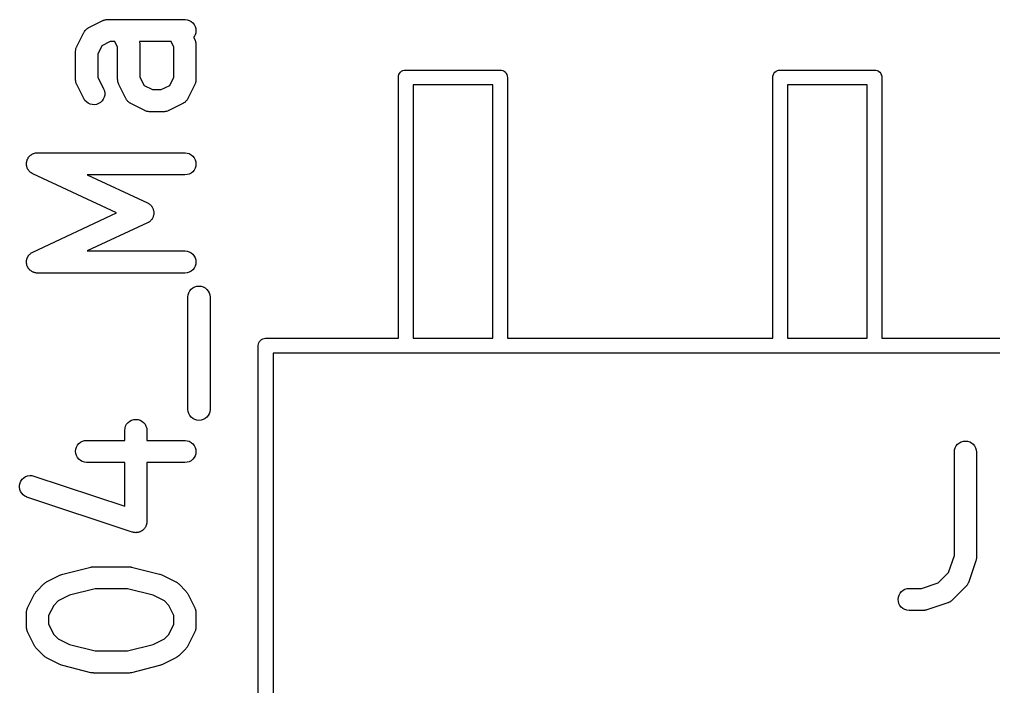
# Model space of a CAD drawing. Extents: x 118.6 to 187.3, y -130.9 to -41.9.
# Drawn here: x 150.73 to 157.34, y -81.28 to -76.76 of the extents above; entities that cross this region are included whole.
import ezdxf

# ---------------------------------------------------------------- set-up
doc = ezdxf.new("R2010")
doc.units = 0
doc.layers.add('BLACK', color=7, linetype='CONTINUOUS')

msp = doc.modelspace()

# ---------------------------------------------------------------- linework, layer by layer
at = {"layer": 'BLACK', "linetype": 'CONTINUOUS'}
for p, q in [((151.2, -76.8117), (151.295, -76.7641)), ((151.295, -76.7641), (151.296, -76.7636)), ((151.296, -76.7636), (151.298, -76.7629)), ((151.298, -76.7629), (151.3, -76.7618)), ((151.3, -76.7618), (151.305, -76.7604)), ((151.305, -76.7604), (151.31, -76.7586)), ((151.31, -76.7586), (151.312, -76.7583)), ((151.312, -76.7583), (151.314, -76.7576)), ((151.314, -76.7576), (151.319, -76.7571)), ((151.319, -76.7571), (151.324, -76.7563)), ((151.324, -76.7563), (151.326, -76.7564)), ((151.326, -76.7564), (151.329, -76.7562)), ((151.329, -76.7562), (151.852, -76.7562)), ((151.852, -76.7562), (151.853, -76.7562)), ((151.853, -76.7562), (151.868, -76.7578)), ((151.868, -76.7578), (151.882, -76.7623)), ((151.882, -76.7623), (151.895, -76.7693)), ((151.895, -76.7693), (151.906, -76.7787)), ((151.906, -76.7787), (151.915, -76.7901)), ((151.166, -76.8453), (151.167, -76.8443)), ((151.167, -76.8443), (151.168, -76.843)), ((151.168, -76.8415), (151.172, -76.8369)), ((151.168, -76.843), (151.168, -76.8415)), ((151.172, -76.8369), (151.175, -76.8321)), ((151.175, -76.8321), (151.176, -76.8309)), ((151.176, -76.8309), (151.177, -76.8296)), ((151.177, -76.8296), (151.181, -76.8256)), ((151.181, -76.8256), (151.185, -76.8216)), ((151.185, -76.8216), (151.186, -76.8206)), ((151.186, -76.8206), (151.187, -76.8195)), ((151.187, -76.8195), (151.192, -76.8165)), ((151.192, -76.8165), (151.197, -76.8132)), ((151.197, -76.8132), (151.198, -76.8126)), ((151.198, -76.8126), (151.2, -76.8117)), ((151.915, -76.7901), (151.922, -76.8031)), ((151.922, -76.8031), (151.926, -76.8171)), ((151.926, -76.8171), (151.927, -76.8317)), ((151.927, -76.8317), (151.926, -76.8463)), ((151.119, -76.9405), (151.166, -76.8453)), ((151.346, -76.9062), (151.289, -76.9347)), ((151.377, -76.9062), (151.346, -76.9062)), ((151.396, -76.9441), (151.377, -76.9062)), ((151.544, -76.9062), (151.544, -76.9076)), ((151.758, -76.9062), (151.544, -76.9062)), ((151.544, -76.9076), (151.544, -76.9097)), ((151.544, -76.9097), (151.545, -76.9119)), ((151.777, -76.9441), (151.758, -76.9062)), ((151.915, -76.8731), (151.911, -76.8769)), ((151.911, -76.8769), (151.919, -76.8929)), ((151.922, -76.8603), (151.915, -76.8731)), ((151.919, -76.8929), (151.92, -76.8938)), ((151.92, -76.8938), (151.921, -76.8959)), ((151.921, -76.8959), (151.922, -76.8978)), ((151.926, -76.8463), (151.922, -76.8603)), ((151.922, -76.8978), (151.923, -76.9028)), ((151.923, -76.9028), (151.925, -76.9076)), ((151.925, -76.9076), (151.925, -76.9097)), ((151.925, -76.9097), (151.926, -76.9119)), ((151.111, -76.9686), (151.112, -76.9635)), ((151.111, -76.9708), (151.111, -76.9686)), ((151.111, -76.973), (151.111, -76.9708)), ((151.111, -76.974), (151.111, -76.973)), ((151.111, -77.1645), (151.111, -76.974)), ((151.112, -76.9585), (151.113, -76.9564)), ((151.112, -76.9635), (151.112, -76.9585)), ((151.113, -76.9542), (151.115, -76.9494)), ((151.113, -76.9564), (151.113, -76.9542)), ((151.115, -76.9494), (151.117, -76.9445)), ((151.117, -76.9445), (151.118, -76.9426)), ((151.118, -76.9426), (151.119, -76.9405)), ((151.289, -76.9347), (151.261, -76.9918)), ((151.396, -77.1645), (151.396, -76.9441)), ((151.545, -76.9119), (151.546, -76.917)), ((151.546, -76.917), (151.546, -76.922)), ((151.546, -76.922), (151.546, -76.9242)), ((151.546, -76.9242), (151.546, -76.9264)), ((151.546, -76.9264), (151.546, -77.1468)), ((151.777, -77.1468), (151.777, -76.9441)), ((151.926, -76.9119), (151.926, -76.917)), ((151.926, -76.917), (151.927, -76.922)), ((151.927, -76.922), (151.927, -76.9242)), ((151.927, -76.9242), (151.927, -76.9264)), ((151.927, -76.9264), (151.927, -77.1645)), ((151.261, -76.9918), (151.261, -77.1468)), ((153.314, -77.1145), (153.322, -77.1082)), ((153.322, -77.1082), (153.331, -77.1036)), ((153.331, -77.1036), (153.34, -77.1007)), ((153.34, -77.1007), (153.348, -77.1)), ((153.348, -77.1), (153.35, -77.0998)), ((153.35, -77.0998), (153.352, -77.1)), ((153.352, -77.1), (153.988, -77.1)), ((153.988, -77.1), (153.99, -77.0998)), ((153.99, -77.0998), (153.992, -77.1)), ((153.992, -77.1), (154, -77.1007)), ((154, -77.1007), (154.009, -77.1036)), ((154.009, -77.1036), (154.018, -77.1082)), ((154.018, -77.1082), (154.026, -77.1145)), ((155.854, -77.1145), (155.862, -77.1082)), ((155.862, -77.1082), (155.871, -77.1036)), ((155.871, -77.1036), (155.88, -77.1007)), ((155.88, -77.1007), (155.888, -77.1)), ((155.888, -77.1), (155.89, -77.0998)), ((155.89, -77.0998), (155.892, -77.1)), ((155.892, -77.1), (156.528, -77.1)), ((156.528, -77.1), (156.53, -77.0998)), ((156.53, -77.0998), (156.532, -77.1)), ((156.532, -77.1), (156.54, -77.1007)), ((156.54, -77.1007), (156.549, -77.1036)), ((156.549, -77.1036), (156.558, -77.1082)), ((156.558, -77.1082), (156.566, -77.1145)), ((151.111, -77.1667), (151.111, -77.1645)), ((151.111, -77.1689), (151.111, -77.1667)), ((151.112, -77.174), (151.111, -77.1689)), ((151.112, -77.1791), (151.112, -77.174)), ((151.261, -77.1468), (151.3, -77.2262)), ((151.397, -77.1667), (151.396, -77.1645)), ((151.397, -77.1689), (151.397, -77.1667)), ((151.397, -77.174), (151.397, -77.1689)), ((151.398, -77.1791), (151.397, -77.174)), ((151.546, -77.1468), (151.575, -77.2039)), ((151.749, -77.2039), (151.777, -77.1468)), ((151.927, -77.17), (151.926, -77.175)), ((151.926, -77.175), (151.926, -77.1801)), ((151.927, -77.1645), (151.927, -77.1656)), ((151.927, -77.1656), (151.927, -77.1678)), ((151.927, -77.1678), (151.927, -77.17)), ((153.3, -77.15), (153.301, -77.1402)), ((153.3, -77.1524), (153.3, -77.15)), ((153.3, -78.92), (153.3, -77.1524)), ((153.301, -77.1402), (153.304, -77.1308)), ((153.304, -77.1308), (153.308, -77.1221)), ((153.308, -77.1221), (153.314, -77.1145)), ((154.026, -77.1145), (154.032, -77.1221)), ((154.032, -77.1221), (154.036, -77.1308)), ((154.036, -77.1308), (154.039, -77.1402)), ((154.039, -77.1402), (154.04, -77.15)), ((154.04, -77.15), (154.04, -77.1524)), ((154.04, -77.1524), (154.04, -78.92)), ((155.84, -77.15), (155.841, -77.1402)), ((155.84, -77.1524), (155.84, -77.15)), ((155.84, -78.92), (155.84, -77.1524)), ((155.841, -77.1402), (155.844, -77.1308)), ((155.844, -77.1308), (155.848, -77.1221)), ((155.848, -77.1221), (155.854, -77.1145)), ((156.566, -77.1145), (156.572, -77.1221)), ((156.572, -77.1221), (156.576, -77.1308)), ((156.576, -77.1308), (156.579, -77.1402)), ((156.579, -77.1402), (156.58, -77.15)), ((156.58, -77.15), (156.58, -77.1524)), ((156.58, -77.1524), (156.58, -78.92)), ((151.113, -77.1812), (151.112, -77.1791)), ((151.113, -77.1834), (151.113, -77.1812)), ((151.115, -77.1882), (151.113, -77.1834)), ((151.116, -77.1931), (151.115, -77.1882)), ((151.117, -77.1951), (151.116, -77.1931)), ((151.118, -77.1971), (151.117, -77.1951)), ((151.119, -77.1981), (151.118, -77.1971)), ((151.166, -77.2933), (151.119, -77.1981)), ((151.3, -77.2262), (151.301, -77.2272)), ((151.301, -77.2272), (151.306, -77.2409)), ((151.306, -77.2409), (151.308, -77.2554)), ((151.398, -77.1812), (151.398, -77.1791)), ((151.399, -77.1834), (151.398, -77.1812)), ((151.401, -77.1882), (151.399, -77.1834)), ((151.402, -77.1931), (151.401, -77.1882)), ((151.403, -77.1951), (151.402, -77.1931)), ((151.404, -77.1971), (151.403, -77.1951)), ((151.404, -77.1981), (151.404, -77.1971)), ((151.452, -77.2933), (151.404, -77.1981)), ((151.575, -77.2039), (151.632, -77.2324)), ((151.632, -77.2324), (151.692, -77.2324)), ((151.692, -77.2324), (151.749, -77.2039)), ((151.919, -77.1981), (151.872, -77.2933)), ((151.92, -77.196), (151.919, -77.1981)), ((151.921, -77.1941), (151.92, -77.196)), ((151.923, -77.1892), (151.921, -77.1941)), ((151.925, -77.1844), (151.923, -77.1892)), ((151.926, -77.1801), (151.925, -77.1822)), ((151.925, -77.1822), (151.925, -77.1844)), ((153.4, -77.2), (153.4, -78.92)), ((153.94, -77.2), (153.4, -77.2)), ((153.94, -78.92), (153.94, -77.2)), ((155.94, -77.2), (155.94, -78.92)), ((156.48, -77.2), (155.94, -77.2)), ((156.48, -78.92), (156.48, -77.2)), ((151.174, -77.3057), (151.166, -77.2933)), ((151.184, -77.3163), (151.174, -77.3057)), ((151.298, -77.2975), (151.29, -77.3094)), ((151.304, -77.2842), (151.298, -77.2975)), ((151.308, -77.27), (151.304, -77.2842)), ((151.308, -77.2554), (151.308, -77.27)), ((151.453, -77.2947), (151.452, -77.2933)), ((151.453, -77.2962), (151.453, -77.2947)), ((151.457, -77.3009), (151.453, -77.2962)), ((151.46, -77.3057), (151.457, -77.3009)), ((151.461, -77.3069), (151.46, -77.3057)), ((151.462, -77.3082), (151.461, -77.3069)), ((151.862, -77.3077), (151.861, -77.309)), ((151.863, -77.3065), (151.862, -77.3077)), ((151.867, -77.3017), (151.863, -77.3065)), ((151.87, -77.2971), (151.867, -77.3017)), ((151.871, -77.2942), (151.87, -77.2956)), ((151.87, -77.2956), (151.87, -77.2971)), ((151.872, -77.2933), (151.871, -77.2942)), ((151.196, -77.3248), (151.184, -77.3163)), ((151.209, -77.3308), (151.196, -77.3248)), ((151.224, -77.3341), (151.209, -77.3308)), ((151.238, -77.3346), (151.224, -77.3341)), ((151.253, -77.3322), (151.238, -77.3346)), ((151.266, -77.3271), (151.253, -77.3322)), ((151.279, -77.3194), (151.266, -77.3271)), ((151.29, -77.3094), (151.279, -77.3194)), ((151.466, -77.3122), (151.462, -77.3082)), ((151.47, -77.3163), (151.466, -77.3122)), ((151.471, -77.3173), (151.47, -77.3163)), ((151.472, -77.3184), (151.471, -77.3173)), ((151.477, -77.3215), (151.472, -77.3184)), ((151.482, -77.3248), (151.477, -77.3215)), ((151.483, -77.3255), (151.482, -77.3248)), ((151.485, -77.3264), (151.483, -77.3255)), ((151.486, -77.3268), (151.485, -77.3264)), ((151.581, -77.3745), (151.486, -77.3268)), ((151.838, -77.3268), (151.743, -77.3745)), ((151.84, -77.326), (151.838, -77.3268)), ((151.841, -77.3253), (151.84, -77.326)), ((151.846, -77.3221), (151.841, -77.3253)), ((151.851, -77.3191), (151.846, -77.3221)), ((151.852, -77.3179), (151.851, -77.3191)), ((151.853, -77.317), (151.852, -77.3179)), ((151.857, -77.3129), (151.853, -77.317)), ((151.861, -77.309), (151.857, -77.3129)), ((151.583, -77.3753), (151.581, -77.3745)), ((151.585, -77.3763), (151.583, -77.3753)), ((151.59, -77.3779), (151.585, -77.3763)), ((151.594, -77.3797), (151.59, -77.3779)), ((151.597, -77.3801), (151.594, -77.3797)), ((151.599, -77.3807), (151.597, -77.3801)), ((151.604, -77.3813), (151.599, -77.3807)), ((151.609, -77.3822), (151.604, -77.3813)), ((151.611, -77.3821), (151.609, -77.3822)), ((151.613, -77.3824), (151.611, -77.3821)), ((151.614, -77.3824), (151.613, -77.3824)), ((151.71, -77.3824), (151.614, -77.3824)), ((151.712, -77.3822), (151.71, -77.3824)), ((151.714, -77.3823), (151.712, -77.3822)), ((151.719, -77.3815), (151.714, -77.3823)), ((151.724, -77.381), (151.719, -77.3815)), ((151.726, -77.3803), (151.724, -77.381)), ((151.728, -77.38), (151.726, -77.3803)), ((151.733, -77.3782), (151.728, -77.38)), ((151.738, -77.3767), (151.733, -77.3782)), ((151.74, -77.3757), (151.738, -77.3767)), ((151.742, -77.3749), (151.74, -77.3757)), ((151.743, -77.3745), (151.742, -77.3749)), ((150.784, -77.7054), (150.785, -77.7038)), ((150.785, -77.7038), (150.788, -77.699)), ((150.788, -77.699), (150.79, -77.694)), ((150.79, -77.694), (150.791, -77.6927)), ((150.791, -77.6927), (150.792, -77.6912)), ((150.792, -77.6912), (150.796, -77.6871)), ((150.796, -77.6871), (150.8, -77.6827)), ((150.8, -77.6827), (150.801, -77.6816)), ((150.801, -77.6816), (150.802, -77.6804)), ((150.802, -77.6804), (150.807, -77.677)), ((150.807, -77.677), (150.811, -77.6735)), ((150.811, -77.6735), (150.812, -77.6727)), ((150.812, -77.6727), (150.814, -77.6717)), ((150.814, -77.6717), (150.819, -77.6692)), ((150.819, -77.6692), (150.824, -77.6666)), ((150.824, -77.6666), (150.825, -77.6661)), ((150.825, -77.6661), (150.827, -77.6654)), ((150.827, -77.6654), (150.832, -77.664)), ((150.832, -77.664), (150.838, -77.6624)), ((150.838, -77.6624), (150.84, -77.6622)), ((150.84, -77.6622), (150.841, -77.6618)), ((150.841, -77.6618), (150.847, -77.6615)), ((150.847, -77.6615), (150.852, -77.661)), ((150.852, -77.661), (151.852, -77.661)), ((151.852, -77.661), (151.853, -77.661)), ((151.853, -77.661), (151.868, -77.6626)), ((151.868, -77.6626), (151.882, -77.667)), ((151.882, -77.667), (151.895, -77.6741)), ((151.895, -77.6741), (151.906, -77.6835)), ((151.906, -77.6835), (151.915, -77.6949)), ((151.915, -77.6949), (151.922, -77.7079)), ((150.777, -77.732), (150.778, -77.7264)), ((150.778, -77.7337), (150.777, -77.732)), ((150.777, -77.7354), (150.778, -77.7337)), ((150.778, -77.741), (150.777, -77.7354)), ((150.778, -77.7264), (150.779, -77.7209)), ((150.778, -77.7466), (150.778, -77.741)), ((150.779, -77.7483), (150.778, -77.7466)), ((150.779, -77.7192), (150.78, -77.7175)), ((150.779, -77.7209), (150.779, -77.7192)), ((150.779, -77.75), (150.779, -77.7483)), ((150.78, -77.7554), (150.779, -77.75)), ((150.78, -77.7175), (150.782, -77.7122)), ((150.782, -77.7608), (150.78, -77.7554)), ((150.782, -77.7122), (150.783, -77.7069)), ((150.782, -77.7624), (150.782, -77.7608)), ((150.783, -77.764), (150.782, -77.7624)), ((150.783, -77.7069), (150.784, -77.7054)), ((150.785, -77.769), (150.783, -77.764)), ((150.788, -77.7741), (150.785, -77.769)), ((151.922, -77.765), (151.915, -77.7779)), ((151.922, -77.7079), (151.926, -77.7219)), ((151.926, -77.751), (151.922, -77.765)), ((151.926, -77.7219), (151.927, -77.7365)), ((151.927, -77.7365), (151.926, -77.751)), ((150.789, -77.7755), (150.788, -77.7741)), ((150.79, -77.777), (150.789, -77.7755)), ((150.793, -77.7814), (150.79, -77.777)), ((150.796, -77.7859), (150.793, -77.7814)), ((150.798, -77.7871), (150.796, -77.7859)), ((150.799, -77.7884), (150.798, -77.7871)), ((150.803, -77.792), (150.799, -77.7884)), ((150.807, -77.7958), (150.803, -77.792)), ((150.809, -77.7967), (150.807, -77.7958)), ((150.81, -77.7978), (150.809, -77.7967)), ((150.815, -77.8005), (150.81, -77.7978)), ((150.82, -77.8035), (150.815, -77.8005)), ((150.821, -77.8039), (150.82, -77.8035)), ((151.389, -78.0693), (150.821, -77.8039)), ((151.852, -77.811), (151.19, -77.811)), ((151.19, -77.811), (151.598, -78.0013)), ((151.867, -77.8095), (151.852, -77.811)), ((151.881, -77.8053), (151.867, -77.8095)), ((151.894, -77.7984), (151.881, -77.8053)), ((151.905, -77.7892), (151.894, -77.7984)), ((151.915, -77.7779), (151.905, -77.7892)), ((151.598, -78.0013), (151.599, -78.0018)), ((151.599, -78.0018), (151.603, -78.0038)), ((151.603, -78.0038), (151.606, -78.0055)), ((151.606, -78.0055), (151.609, -78.0076)), ((151.609, -78.0076), (151.612, -78.0094)), ((151.612, -78.0094), (151.615, -78.012)), ((151.615, -78.012), (151.618, -78.0144)), ((151.618, -78.0144), (151.62, -78.017)), ((151.62, -78.017), (151.623, -78.0193)), ((151.623, -78.0193), (151.625, -78.0225)), ((151.625, -78.0225), (151.627, -78.0254)), ((151.627, -78.0254), (151.629, -78.0284)), ((151.629, -78.0284), (151.631, -78.0311)), ((151.631, -78.0311), (151.633, -78.0347)), ((150.821, -78.3347), (151.389, -78.0693)), ((151.633, -78.0347), (151.635, -78.038)), ((151.636, -78.0982), (151.634, -78.1015)), ((151.635, -78.038), (151.636, -78.0413)), ((151.636, -78.0413), (151.637, -78.0444)), ((151.637, -78.0952), (151.636, -78.0982)), ((151.637, -78.0444), (151.638, -78.0482)), ((151.638, -78.0914), (151.637, -78.0952)), ((151.638, -78.0482), (151.64, -78.0519)), ((151.639, -78.0877), (151.638, -78.0914)), ((151.64, -78.0843), (151.639, -78.0877)), ((151.64, -78.0519), (151.64, -78.0553)), ((151.64, -78.0553), (151.641, -78.0586)), ((151.641, -78.081), (151.64, -78.0843)), ((151.641, -78.0586), (151.641, -78.0625)), ((151.641, -78.0625), (151.642, -78.0664)), ((151.642, -78.0664), (151.641, -78.0698)), ((151.641, -78.0698), (151.642, -78.0732)), ((151.642, -78.0732), (151.641, -78.0771)), ((151.641, -78.0771), (151.641, -78.081)), ((151.598, -78.1372), (151.19, -78.3276)), ((151.602, -78.1353), (151.598, -78.1372)), ((151.605, -78.1336), (151.602, -78.1353)), ((151.608, -78.1315), (151.605, -78.1336)), ((151.611, -78.1298), (151.608, -78.1315)), ((151.614, -78.1272), (151.611, -78.1298)), ((151.617, -78.1249), (151.614, -78.1272)), ((151.619, -78.1223), (151.617, -78.1249)), ((151.622, -78.12), (151.619, -78.1223)), ((151.624, -78.1169), (151.622, -78.12)), ((151.627, -78.114), (151.624, -78.1169)), ((151.629, -78.1111), (151.627, -78.114)), ((151.631, -78.1083), (151.629, -78.1111)), ((151.632, -78.1048), (151.631, -78.1083)), ((151.634, -78.1015), (151.632, -78.1048)), ((150.786, -78.3686), (150.788, -78.3636)), ((150.788, -78.3636), (150.789, -78.3622)), ((150.789, -78.3622), (150.79, -78.3607)), ((150.79, -78.3607), (150.794, -78.3564)), ((150.794, -78.3564), (150.797, -78.3519)), ((150.797, -78.3519), (150.798, -78.3507)), ((150.798, -78.3507), (150.8, -78.3494)), ((150.8, -78.3494), (150.804, -78.3459)), ((150.804, -78.3459), (150.808, -78.3421)), ((150.808, -78.3421), (150.81, -78.3412)), ((150.81, -78.3412), (150.811, -78.3401)), ((150.811, -78.3401), (150.816, -78.3375)), ((150.816, -78.3375), (150.821, -78.3347)), ((151.19, -78.3276), (151.852, -78.3276)), ((151.852, -78.3276), (151.853, -78.3276)), ((151.853, -78.3276), (151.868, -78.3293)), ((151.868, -78.3293), (151.882, -78.3337)), ((151.882, -78.3337), (151.895, -78.3407)), ((151.895, -78.3407), (151.906, -78.3501)), ((151.906, -78.3501), (151.915, -78.3616)), ((151.915, -78.3616), (151.922, -78.3745)), ((150.777, -78.4021), (150.778, -78.3965)), ((150.778, -78.4038), (150.777, -78.4021)), ((150.777, -78.4055), (150.778, -78.4038)), ((150.778, -78.4111), (150.777, -78.4055)), ((150.778, -78.3909), (150.779, -78.3892)), ((150.778, -78.3965), (150.778, -78.3909)), ((150.779, -78.4167), (150.778, -78.4111)), ((150.779, -78.3875), (150.781, -78.3822)), ((150.779, -78.3892), (150.779, -78.3875)), ((150.779, -78.4183), (150.779, -78.4167)), ((150.779, -78.42), (150.779, -78.4183)), ((150.781, -78.4253), (150.779, -78.42)), ((150.781, -78.3822), (150.782, -78.3767)), ((150.783, -78.4307), (150.781, -78.4253)), ((150.782, -78.3767), (150.783, -78.3752)), ((150.783, -78.3736), (150.786, -78.3686)), ((150.783, -78.3752), (150.783, -78.3736)), ((150.784, -78.4322), (150.783, -78.4307)), ((151.922, -78.3745), (151.926, -78.3886)), ((151.926, -78.4177), (151.922, -78.4317)), ((151.926, -78.3886), (151.927, -78.4031)), ((151.927, -78.4031), (151.926, -78.4177)), ((150.784, -78.4339), (150.784, -78.4322)), ((150.787, -78.4387), (150.784, -78.4339)), ((150.79, -78.4437), (150.787, -78.4387)), ((150.791, -78.445), (150.79, -78.4437)), ((150.792, -78.4465), (150.791, -78.445)), ((150.795, -78.4507), (150.792, -78.4465)), ((150.799, -78.4551), (150.795, -78.4507)), ((150.8, -78.4562), (150.799, -78.4551)), ((150.801, -78.4575), (150.8, -78.4562)), ((150.806, -78.4609), (150.801, -78.4575)), ((150.81, -78.4645), (150.806, -78.4609)), ((150.812, -78.4653), (150.81, -78.4645)), ((150.813, -78.4664), (150.812, -78.4653)), ((150.818, -78.4688), (150.813, -78.4664)), ((150.823, -78.4716), (150.818, -78.4688)), ((150.824, -78.4721), (150.823, -78.4716)), ((150.826, -78.4728), (150.824, -78.4721)), ((150.831, -78.4743), (150.826, -78.4728)), ((150.837, -78.476), (150.831, -78.4743)), ((150.838, -78.4762), (150.837, -78.476)), ((150.84, -78.4766), (150.838, -78.4762)), ((150.846, -78.477), (150.84, -78.4766)), ((150.851, -78.4776), (150.846, -78.477)), ((150.852, -78.4776), (150.851, -78.4776)), ((151.852, -78.4776), (150.852, -78.4776)), ((151.867, -78.4762), (151.852, -78.4776)), ((151.881, -78.472), (151.867, -78.4762)), ((151.894, -78.4651), (151.881, -78.472)), ((151.905, -78.4558), (151.894, -78.4651)), ((151.915, -78.4446), (151.905, -78.4558)), ((151.922, -78.4317), (151.915, -78.4446)), ((151.873, -78.6397), (151.874, -78.6251)), ((151.874, -78.6251), (151.879, -78.6112)), ((151.879, -78.6112), (151.886, -78.5983)), ((151.886, -78.5983), (151.895, -78.5871)), ((151.895, -78.5871), (151.907, -78.578)), ((151.907, -78.578), (151.92, -78.5712)), ((151.92, -78.5712), (151.934, -78.567)), ((151.934, -78.567), (151.948, -78.5657)), ((151.948, -78.5657), (151.963, -78.5672)), ((151.963, -78.5672), (151.977, -78.5716)), ((151.977, -78.5716), (151.99, -78.5785)), ((151.99, -78.5785), (152.001, -78.5879)), ((152.001, -78.5879), (152.01, -78.5992)), ((152.01, -78.5992), (152.017, -78.6121)), ((152.017, -78.6121), (152.021, -78.6261)), ((152.021, -78.6261), (152.023, -78.6407)), ((151.873, -78.6407), (151.873, -78.6397)), ((151.873, -79.4026), (151.873, -78.6407)), ((152.023, -78.6407), (152.023, -79.4026)), ((152.351, -78.9602), (152.354, -78.9508)), ((152.354, -78.9508), (152.358, -78.9421)), ((152.358, -78.9421), (152.364, -78.9345)), ((152.364, -78.9345), (152.372, -78.9282)), ((152.372, -78.9282), (152.381, -78.9236)), ((152.381, -78.9236), (152.39, -78.9207)), ((152.39, -78.9207), (152.398, -78.92)), ((152.398, -78.92), (152.4, -78.9198)), ((152.4, -78.9198), (152.402, -78.92)), ((152.402, -78.92), (153.3, -78.92)), ((153.4, -78.92), (153.94, -78.92)), ((154.04, -78.92), (155.84, -78.92)), ((155.94, -78.92), (156.48, -78.92)), ((156.58, -78.92), (158.38, -78.92)), ((152.35, -78.97), (152.351, -78.9602)), ((152.35, -78.9725), (152.35, -78.97)), ((152.35, -81.5076), (152.35, -78.9725)), ((153.348, -79.02), (152.45, -79.02)), ((152.45, -79.02), (152.45, -81.46)), ((153.35, -79.0202), (153.348, -79.02)), ((153.352, -79.02), (153.35, -79.0202)), ((153.988, -79.02), (153.352, -79.02)), ((153.99, -79.0202), (153.988, -79.02)), ((153.992, -79.02), (153.99, -79.0202)), ((155.888, -79.02), (153.992, -79.02)), ((155.89, -79.0202), (155.888, -79.02)), ((155.892, -79.02), (155.89, -79.0202)), ((156.528, -79.02), (155.892, -79.02)), ((156.53, -79.0202), (156.528, -79.02)), ((156.532, -79.02), (156.53, -79.0202)), ((158.428, -79.02), (156.532, -79.02)), ((151.874, -79.4172), (151.873, -79.4026)), ((151.878, -79.4312), (151.874, -79.4172)), ((152.021, -79.4182), (152.017, -79.4322)), ((152.023, -79.4037), (152.021, -79.4182)), ((152.023, -79.4026), (152.023, -79.4037)), ((151.467, -79.4919), (151.478, -79.4827)), ((151.478, -79.4827), (151.491, -79.4759)), ((151.491, -79.4759), (151.505, -79.4718)), ((151.505, -79.4718), (151.52, -79.4705)), ((151.52, -79.4705), (151.534, -79.472)), ((151.534, -79.472), (151.548, -79.4763)), ((151.548, -79.4763), (151.561, -79.4833)), ((151.561, -79.4833), (151.572, -79.4926)), ((151.885, -79.4441), (151.878, -79.4312)), ((151.894, -79.4555), (151.885, -79.4441)), ((151.906, -79.4648), (151.894, -79.4555)), ((151.919, -79.4718), (151.906, -79.4648)), ((151.933, -79.4761), (151.919, -79.4718)), ((151.947, -79.4776), (151.933, -79.4761)), ((151.962, -79.4763), (151.947, -79.4776)), ((151.976, -79.4722), (151.962, -79.4763)), ((151.989, -79.4654), (151.976, -79.4722)), ((152, -79.4562), (151.989, -79.4654)), ((152.01, -79.445), (152, -79.4562)), ((152.017, -79.4322), (152.01, -79.445)), ((151.444, -79.5444), (151.446, -79.5299)), ((151.444, -79.5455), (151.444, -79.5444)), ((151.444, -79.6133), (151.444, -79.5455)), ((151.446, -79.5299), (151.45, -79.5159)), ((151.45, -79.5159), (151.457, -79.5031)), ((151.457, -79.5031), (151.467, -79.4919)), ((151.572, -79.4926), (151.582, -79.504)), ((151.582, -79.504), (151.588, -79.5169)), ((151.588, -79.5169), (151.593, -79.5309)), ((151.593, -79.5309), (151.594, -79.5455)), ((151.594, -79.5455), (151.594, -79.6133)), ((151.144, -79.6259), (151.157, -79.619)), ((151.157, -79.619), (151.171, -79.6148)), ((151.171, -79.6148), (151.186, -79.6133)), ((151.186, -79.6133), (151.444, -79.6133)), ((151.594, -79.6133), (151.852, -79.6133)), ((151.852, -79.6133), (151.853, -79.6133)), ((151.853, -79.6133), (151.868, -79.615)), ((151.868, -79.615), (151.882, -79.6194)), ((151.882, -79.6194), (151.895, -79.6264)), ((157.119, -79.6228), (157.133, -79.6187)), ((157.133, -79.6187), (157.147, -79.6174)), ((157.147, -79.6174), (157.162, -79.6189)), ((157.162, -79.6189), (157.176, -79.6232)), ((151.111, -79.6878), (151.112, -79.6733)), ((151.112, -79.6733), (151.117, -79.6593)), ((151.117, -79.6593), (151.124, -79.6464)), ((151.124, -79.6464), (151.133, -79.6351)), ((151.133, -79.6351), (151.144, -79.6259)), ((151.895, -79.6264), (151.906, -79.6359)), ((151.906, -79.6359), (151.915, -79.6473)), ((151.915, -79.6473), (151.922, -79.6602)), ((151.922, -79.6602), (151.926, -79.6743)), ((151.926, -79.6743), (151.927, -79.6889)), ((157.072, -79.6913), (157.073, -79.6768)), ((157.073, -79.6768), (157.078, -79.6628)), ((157.078, -79.6628), (157.085, -79.65)), ((157.085, -79.65), (157.094, -79.6388)), ((157.094, -79.6388), (157.106, -79.6296)), ((157.106, -79.6296), (157.119, -79.6228)), ((157.176, -79.6232), (157.189, -79.6302)), ((157.189, -79.6302), (157.2, -79.6395)), ((157.2, -79.6395), (157.209, -79.6509)), ((157.209, -79.6509), (157.216, -79.6638)), ((157.216, -79.6638), (157.22, -79.6778)), ((157.22, -79.6778), (157.222, -79.6924)), ((151.112, -79.7024), (151.111, -79.6878)), ((151.116, -79.7164), (151.112, -79.7024)), ((151.123, -79.7294), (151.116, -79.7164)), ((151.132, -79.7408), (151.123, -79.7294)), ((151.143, -79.7502), (151.132, -79.7408)), ((151.156, -79.7573), (151.143, -79.7502)), ((151.894, -79.7508), (151.881, -79.7577)), ((151.905, -79.7416), (151.894, -79.7508)), ((151.915, -79.7303), (151.905, -79.7416)), ((151.922, -79.7174), (151.915, -79.7303)), ((151.926, -79.7034), (151.922, -79.7174)), ((151.927, -79.6889), (151.926, -79.7034)), ((157.072, -79.6924), (157.072, -79.6913)), ((157.072, -80.3945), (157.072, -79.6924)), ((157.222, -79.6924), (157.222, -80.4067)), ((151.17, -79.7617), (151.156, -79.7573)), ((151.185, -79.7633), (151.17, -79.7617)), ((151.186, -79.7633), (151.185, -79.7633)), ((151.444, -79.7633), (151.186, -79.7633)), ((151.444, -80.0605), (151.444, -79.7633)), ((151.852, -79.7633), (151.594, -79.7633)), ((151.594, -79.7633), (151.594, -80.1645)), ((151.867, -79.7619), (151.852, -79.7633)), ((151.881, -79.7577), (151.867, -79.7619)), ((150.74, -79.8889), (150.748, -79.877)), ((150.748, -79.877), (150.759, -79.867)), ((150.759, -79.867), (150.771, -79.8592)), ((150.771, -79.8592), (150.785, -79.854)), ((150.785, -79.854), (150.8, -79.8516)), ((150.8, -79.8516), (150.814, -79.852)), ((150.814, -79.852), (150.828, -79.8553)), ((150.828, -79.8553), (151.444, -80.0605)), ((150.73, -79.9165), (150.734, -79.9022)), ((150.73, -79.9311), (150.73, -79.9165)), ((150.732, -79.9455), (150.73, -79.9311)), ((150.737, -79.9593), (150.732, -79.9455)), ((150.734, -79.9022), (150.74, -79.8889)), ((150.745, -79.9717), (150.737, -79.9593)), ((150.755, -79.9825), (150.745, -79.9717)), ((150.767, -79.9911), (150.755, -79.9825)), ((150.78, -79.9972), (150.767, -79.9911)), ((150.781, -79.9976), (150.78, -79.9972)), ((151.495, -80.2357), (150.781, -79.9976)), ((151.575, -80.214), (151.573, -80.2159)), ((151.578, -80.2103), (151.575, -80.214)), ((151.581, -80.2069), (151.578, -80.2103)), ((151.582, -80.2044), (151.581, -80.2069)), ((151.584, -80.2021), (151.582, -80.2044)), ((151.586, -80.198), (151.584, -80.2021)), ((151.588, -80.1941), (151.586, -80.198)), ((151.589, -80.1913), (151.588, -80.1941)), ((151.59, -80.1887), (151.589, -80.1913)), ((151.591, -80.1844), (151.59, -80.1887)), ((151.592, -80.1801), (151.591, -80.1844)), ((151.593, -80.1773), (151.592, -80.1801)), ((151.594, -80.17), (151.593, -80.1745)), ((151.593, -80.1745), (151.593, -80.1773)), ((151.594, -80.1645), (151.594, -80.1656)), ((151.594, -80.1656), (151.594, -80.17)), ((151.5, -80.2367), (151.495, -80.2357)), ((151.504, -80.238), (151.5, -80.2367)), ((151.507, -80.2383), (151.504, -80.238)), ((151.51, -80.2389), (151.507, -80.2383)), ((151.514, -80.2391), (151.51, -80.2389)), ((151.519, -80.2395), (151.514, -80.2391)), ((151.521, -80.2393), (151.519, -80.2395)), ((151.524, -80.2393), (151.521, -80.2393)), ((151.529, -80.2386), (151.524, -80.2393)), ((151.533, -80.2382), (151.529, -80.2386)), ((151.536, -80.2374), (151.533, -80.2382)), ((151.539, -80.2369), (151.536, -80.2374)), ((151.543, -80.2353), (151.539, -80.2369)), ((151.547, -80.2341), (151.543, -80.2353)), ((151.55, -80.2327), (151.547, -80.2341)), ((151.552, -80.2317), (151.55, -80.2327)), ((151.556, -80.2293), (151.552, -80.2317)), ((151.56, -80.2273), (151.556, -80.2293)), ((151.562, -80.2255), (151.56, -80.2273)), ((151.565, -80.224), (151.562, -80.2255)), ((151.568, -80.2209), (151.565, -80.224)), ((151.572, -80.2181), (151.568, -80.2209)), ((151.573, -80.2159), (151.572, -80.2181)), ((157.033, -80.509), (157.072, -80.3945)), ((157.222, -80.4077), (157.221, -80.4119)), ((157.221, -80.4119), (157.221, -80.4161)), ((157.222, -80.4067), (157.222, -80.4077)), ((151.025, -80.5203), (151.215, -80.4727)), ((151.215, -80.4727), (151.216, -80.4725)), ((151.216, -80.4725), (151.217, -80.4723)), ((151.217, -80.4723), (151.219, -80.4719)), ((151.219, -80.4719), (151.225, -80.4713)), ((151.225, -80.4713), (151.231, -80.4705)), ((151.231, -80.4705), (151.232, -80.4706)), ((151.232, -80.4706), (151.233, -80.4705)), ((151.233, -80.4705), (151.471, -80.4705)), ((151.471, -80.4705), (151.472, -80.4705)), ((151.472, -80.4705), (151.474, -80.4706)), ((151.474, -80.4706), (151.475, -80.4706)), ((151.475, -80.4706), (151.481, -80.4714)), ((151.481, -80.4714), (151.487, -80.4721)), ((151.487, -80.4721), (151.488, -80.4725)), ((151.488, -80.4725), (151.49, -80.4727)), ((151.49, -80.4727), (151.68, -80.5203)), ((157.218, -80.4304), (157.17, -80.5732)), ((157.219, -80.4263), (157.218, -80.4304)), ((157.22, -80.4223), (157.219, -80.4263)), ((157.221, -80.4161), (157.22, -80.4192)), ((157.22, -80.4192), (157.22, -80.4223)), ((150.914, -80.5736), (151.009, -80.526)), ((151.009, -80.526), (151.01, -80.5256)), ((151.01, -80.5256), (151.011, -80.5254)), ((151.011, -80.5253), (151.017, -80.5229)), ((151.011, -80.5254), (151.011, -80.5253)), ((151.017, -80.5229), (151.024, -80.5205)), ((151.024, -80.5205), (151.025, -80.5203)), ((151.024, -80.5205), (151.024, -80.5205)), ((151.68, -80.5203), (151.681, -80.5206)), ((151.681, -80.5206), (151.681, -80.5207)), ((151.681, -80.5207), (151.682, -80.5208)), ((151.682, -80.5208), (151.688, -80.5233)), ((151.688, -80.5233), (151.695, -80.5257)), ((151.695, -80.5257), (151.695, -80.5259)), ((151.695, -80.5259), (151.695, -80.526)), ((151.695, -80.526), (151.791, -80.5736)), ((156.963, -80.5792), (157.033, -80.509)), ((150.847, -80.6353), (150.895, -80.5877)), ((150.895, -80.5869), (150.899, -80.5843)), ((150.895, -80.5877), (150.895, -80.5869)), ((150.899, -80.5843), (150.902, -80.5814)), ((150.902, -80.5814), (150.904, -80.5798)), ((150.904, -80.5798), (150.907, -80.5778)), ((150.907, -80.5778), (150.911, -80.5759)), ((150.911, -80.5759), (150.914, -80.5736)), ((151.791, -80.5736), (151.792, -80.5741)), ((151.792, -80.5741), (151.795, -80.5764)), ((151.795, -80.5764), (151.799, -80.5784)), ((151.799, -80.5784), (151.801, -80.5804)), ((151.801, -80.5804), (151.804, -80.5821)), ((151.804, -80.5821), (151.807, -80.585)), ((151.807, -80.585), (151.81, -80.5877)), ((151.81, -80.5877), (151.858, -80.6353)), ((156.849, -80.6174), (156.963, -80.5792)), ((157.152, -80.6026), (157.057, -80.6978)), ((157.153, -80.6009), (157.152, -80.6026)), ((157.155, -80.5994), (157.153, -80.6009)), ((157.158, -80.5952), (157.155, -80.5994)), ((157.161, -80.5912), (157.158, -80.5952)), ((157.162, -80.5893), (157.161, -80.5912)), ((157.164, -80.5875), (157.162, -80.5893)), ((157.166, -80.5829), (157.164, -80.5875)), ((157.168, -80.5783), (157.166, -80.5829)), ((157.169, -80.5762), (157.168, -80.5783)), ((157.17, -80.5742), (157.169, -80.5762)), ((157.17, -80.5732), (157.17, -80.5742)), ((150.785, -80.75), (150.833, -80.6548)), ((150.833, -80.6539), (150.836, -80.6503)), ((150.833, -80.6548), (150.833, -80.6539)), ((150.836, -80.6503), (150.838, -80.6466)), ((150.838, -80.6466), (150.84, -80.6442)), ((150.84, -80.6442), (150.841, -80.6416)), ((150.841, -80.6416), (150.844, -80.6386)), ((150.844, -80.6386), (150.847, -80.6353)), ((151.069, -80.6639), (150.992, -80.7024)), ((151.243, -80.6205), (151.069, -80.6639)), ((151.462, -80.6205), (151.243, -80.6205)), ((151.636, -80.6639), (151.462, -80.6205)), ((151.713, -80.7024), (151.636, -80.6639)), ((151.858, -80.6353), (151.859, -80.636)), ((151.859, -80.636), (151.861, -80.6393)), ((151.861, -80.6393), (151.864, -80.6424)), ((151.864, -80.6424), (151.866, -80.645)), ((151.866, -80.645), (151.868, -80.6475)), ((151.868, -80.6475), (151.87, -80.6512)), ((151.87, -80.6512), (151.872, -80.6548)), ((151.872, -80.6548), (151.919, -80.75)), ((156.691, -80.6919), (156.692, -80.6773)), ((156.692, -80.6773), (156.697, -80.6633)), ((156.697, -80.6633), (156.704, -80.6504)), ((156.704, -80.6504), (156.713, -80.6392)), ((156.713, -80.6392), (156.724, -80.6299)), ((156.724, -80.6299), (156.737, -80.623)), ((156.737, -80.623), (156.751, -80.6188)), ((156.751, -80.6188), (156.766, -80.6174)), ((156.766, -80.6174), (156.849, -80.6174)), ((150.962, -80.7328), (150.927, -80.8013)), ((150.992, -80.7024), (150.962, -80.7328)), ((151.743, -80.7328), (151.713, -80.7024)), ((151.777, -80.8013), (151.743, -80.7328)), ((156.692, -80.7064), (156.691, -80.6919)), ((156.696, -80.7205), (156.692, -80.7064)), ((156.703, -80.7334), (156.696, -80.7205)), ((156.712, -80.7449), (156.703, -80.7334)), ((157.028, -80.7159), (156.885, -80.7635)), ((157.03, -80.715), (157.028, -80.7159)), ((157.032, -80.7144), (157.03, -80.715)), ((157.036, -80.712), (157.032, -80.7144)), ((157.041, -80.71), (157.036, -80.712)), ((157.043, -80.7087), (157.041, -80.71)), ((157.045, -80.7077), (157.043, -80.7087)), ((157.049, -80.7045), (157.045, -80.7077)), ((157.053, -80.7015), (157.049, -80.7045)), ((157.054, -80.6999), (157.053, -80.7015)), ((157.056, -80.6985), (157.054, -80.6999)), ((157.057, -80.6978), (157.056, -80.6985)), ((150.777, -80.7825), (150.778, -80.7803)), ((150.777, -80.7836), (150.777, -80.7825)), ((150.777, -80.8788), (150.777, -80.7836)), ((150.778, -80.7731), (150.779, -80.768)), ((150.778, -80.7781), (150.778, -80.7731)), ((150.778, -80.7803), (150.778, -80.7781)), ((150.779, -80.768), (150.78, -80.7659)), ((150.78, -80.7637), (150.782, -80.7589)), ((150.78, -80.7659), (150.78, -80.7637)), ((150.782, -80.7589), (150.783, -80.754)), ((150.783, -80.754), (150.785, -80.7521)), ((150.785, -80.7521), (150.785, -80.75)), ((150.927, -80.8013), (150.927, -80.8611)), ((151.777, -80.8611), (151.777, -80.8013)), ((151.919, -80.75), (151.92, -80.751)), ((151.92, -80.751), (151.921, -80.753)), ((151.921, -80.753), (151.922, -80.755)), ((151.922, -80.755), (151.923, -80.7599)), ((151.923, -80.7599), (151.925, -80.7647)), ((151.925, -80.7647), (151.925, -80.7669)), ((151.925, -80.7669), (151.926, -80.769)), ((151.926, -80.769), (151.926, -80.7741)), ((151.926, -80.7741), (151.927, -80.7792)), ((151.927, -80.7792), (151.927, -80.7814)), ((151.927, -80.7814), (151.927, -80.7836)), ((151.927, -80.7836), (151.927, -80.8788)), ((156.723, -80.7543), (156.712, -80.7449)), ((156.736, -80.7613), (156.723, -80.7543)), ((156.75, -80.7657), (156.736, -80.7613)), ((156.765, -80.7674), (156.75, -80.7657)), ((156.766, -80.7674), (156.765, -80.7674)), ((156.861, -80.7674), (156.766, -80.7674)), ((156.865, -80.767), (156.861, -80.7674)), ((156.869, -80.7669), (156.865, -80.767)), ((156.872, -80.7663), (156.869, -80.7669)), ((156.876, -80.766), (156.872, -80.7663)), ((156.88, -80.7647), (156.876, -80.766)), ((156.884, -80.7639), (156.88, -80.7647)), ((156.885, -80.7635), (156.884, -80.7639)), ((150.927, -80.8611), (150.962, -80.9296)), ((151.743, -80.9296), (151.777, -80.8611)), ((150.778, -80.881), (150.777, -80.8788)), ((150.778, -80.8832), (150.778, -80.881)), ((150.778, -80.8883), (150.778, -80.8832)), ((150.779, -80.8934), (150.778, -80.8883)), ((150.779, -80.8955), (150.779, -80.8934)), ((150.78, -80.8977), (150.779, -80.8955)), ((150.782, -80.9025), (150.78, -80.8977)), ((150.783, -80.9074), (150.782, -80.9025)), ((150.784, -80.9093), (150.783, -80.9074)), ((150.785, -80.9114), (150.784, -80.9093)), ((150.785, -80.9124), (150.785, -80.9114)), ((150.833, -81.0076), (150.785, -80.9124)), ((150.962, -80.9296), (150.992, -80.96)), ((151.713, -80.96), (151.743, -80.9296)), ((151.919, -80.9123), (151.872, -81.0076)), ((151.92, -80.9103), (151.919, -80.9123)), ((151.921, -80.9084), (151.92, -80.9103)), ((151.923, -80.9035), (151.921, -80.9084)), ((151.925, -80.8987), (151.923, -80.9035)), ((151.926, -80.8944), (151.925, -80.8965)), ((151.925, -80.8965), (151.925, -80.8987)), ((151.927, -80.8843), (151.926, -80.8893)), ((151.926, -80.8893), (151.926, -80.8944)), ((151.927, -80.8788), (151.927, -80.8799)), ((151.927, -80.8799), (151.927, -80.8821)), ((151.927, -80.8821), (151.927, -80.8843)), ((150.835, -81.0112), (150.833, -81.0076)), ((150.992, -80.96), (151.069, -80.9985)), ((151.069, -80.9985), (151.243, -81.0419)), ((151.462, -81.0419), (151.636, -80.9985)), ((151.636, -80.9985), (151.713, -80.96)), ((151.872, -81.0076), (151.871, -81.0085)), ((150.837, -81.0149), (150.835, -81.0112)), ((150.839, -81.0173), (150.837, -81.0149)), ((150.841, -81.02), (150.839, -81.0173)), ((150.844, -81.023), (150.841, -81.02)), ((150.846, -81.0263), (150.844, -81.023)), ((150.847, -81.0271), (150.846, -81.0263)), ((150.895, -81.0747), (150.847, -81.0271)), ((151.243, -81.0419), (151.462, -81.0419)), ((151.858, -81.0271), (151.81, -81.0747)), ((151.86, -81.0238), (151.858, -81.0271)), ((151.863, -81.0208), (151.86, -81.0238)), ((151.865, -81.0182), (151.863, -81.0208)), ((151.867, -81.0158), (151.865, -81.0182)), ((151.869, -81.0121), (151.867, -81.0158)), ((151.871, -81.0085), (151.869, -81.0121)), ((150.898, -81.0774), (150.895, -81.0747)), ((150.901, -81.0803), (150.898, -81.0774)), ((150.903, -81.082), (150.901, -81.0803)), ((150.906, -81.084), (150.903, -81.082)), ((150.91, -81.086), (150.906, -81.084)), ((150.913, -81.0883), (150.91, -81.086)), ((150.914, -81.0887), (150.913, -81.0883)), ((151.009, -81.1364), (150.914, -81.0887)), ((151.01, -81.1365), (151.009, -81.1364)), ((151.01, -81.1367), (151.01, -81.1365)), ((151.016, -81.1391), (151.01, -81.1367)), ((151.023, -81.1416), (151.016, -81.1391)), ((151.687, -81.1395), (151.681, -81.1419)), ((151.694, -81.1371), (151.687, -81.1395)), ((151.695, -81.1368), (151.694, -81.1369)), ((151.694, -81.1369), (151.694, -81.1371)), ((151.791, -81.0887), (151.695, -81.1364)), ((151.695, -81.1364), (151.695, -81.1368)), ((151.794, -81.0865), (151.791, -81.0887)), ((151.798, -81.0846), (151.794, -81.0865)), ((151.8, -81.0826), (151.798, -81.0846)), ((151.803, -81.081), (151.8, -81.0826)), ((151.806, -81.0781), (151.803, -81.081)), ((151.809, -81.0754), (151.806, -81.0781)), ((151.81, -81.0747), (151.809, -81.0754)), ((151.023, -81.1417), (151.023, -81.1416)), ((151.024, -81.1418), (151.023, -81.1417)), ((151.025, -81.142), (151.024, -81.1418)), ((151.215, -81.1897), (151.025, -81.142)), ((151.216, -81.1899), (151.215, -81.1897)), ((151.218, -81.1903), (151.216, -81.1899)), ((151.224, -81.1909), (151.218, -81.1903)), ((151.23, -81.1918), (151.224, -81.1909)), ((151.231, -81.1917), (151.23, -81.1918)), ((151.232, -81.1919), (151.231, -81.1917)), ((151.233, -81.1919), (151.232, -81.1919)), ((151.471, -81.1919), (151.233, -81.1919)), ((151.473, -81.1918), (151.471, -81.1919)), ((151.474, -81.1919), (151.473, -81.1918)), ((151.48, -81.1911), (151.474, -81.1919)), ((151.486, -81.1905), (151.48, -81.1911)), ((151.487, -81.1901), (151.486, -81.1905)), ((151.489, -81.1899), (151.487, -81.1901)), ((151.49, -81.1897), (151.489, -81.1899)), ((151.68, -81.142), (151.49, -81.1897)), ((151.681, -81.1419), (151.68, -81.1419)), ((151.68, -81.1419), (151.68, -81.142))]:
    msp.add_line(p, q, dxfattribs=at)

doc.saveas('drawing.dxf')
